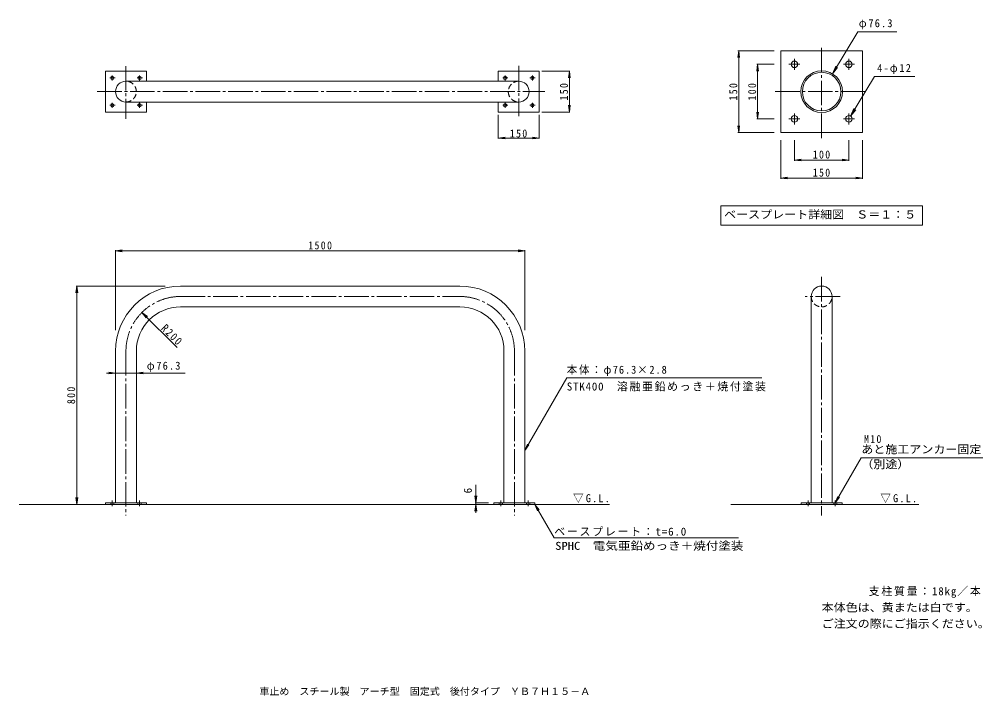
# Model space of a CAD drawing. Units: millimetres at full size, with parts at other scales. Extents: x -1748 to 1783, y -1358 to 1121.
import ezdxf
from ezdxf.enums import TextEntityAlignment as Align

# ---------------------------------------------------------------- set-up
doc = ezdxf.new("R2010")
doc.units = ezdxf.units.MM
doc.header["$LTSCALE"] = 10
doc.linetypes.add('CHAIN2', pattern=[12, 9, -1, 1, -1])
doc.linetypes.add('DASHED2', pattern=[3, 2, -1])
for name, color, linetype, lineweight in [('A-0', 7, 'CHAIN2', 9), ('A-2', 3, 'Continuous', 9), ('A-4', 7, 'Continuous', 9), ('A-5', 7, 'Continuous', 9), ('C-0', 7, 'CHAIN2', 9), ('C-2', 3, 'Continuous', 9), ('C-4', 7, 'Continuous', 9), ('C-5', 7, 'Continuous', 9), ('C-E', 6, 'Continuous', 5)]:
    doc.layers.add(name, color=color, linetype=linetype, lineweight=lineweight)
doc.layers.add('F-5_F-5ﾚｲﾔ', color=2, linetype='Continuous')
doc.styles.add('ＭＳ ゴシック', font='')
doc.styles.get('ＭＳ ゴシック').set_extended_font_data('MS Gothic')

msp = doc.modelspace()

# ---------------------------------------------------------------- linework, layer by layer
at = {"layer": 'A-0'}
for p, q in [((1192.55, 686.11), (1192.55, 1026.11)), ((1072.55, 956.11), (1112.55, 956.11)), ((1092.55, 936.11), (1092.55, 976.11)), ((1272.55, 956.11), (1312.55, 956.11)), ((1292.55, 936.11), (1292.55, 976.11)), ((1022.55, 856.11), (1362.55, 856.11)), ((1072.55, 756.11), (1112.55, 756.11)), ((1092.55, 736.11), (1092.55, 776.11)), ((1272.55, 756.11), (1312.55, 756.11)), ((1292.55, 736.11), (1292.55, 776.11))]:
    msp.add_line(p, q, dxfattribs=at)
at = {"layer": 'A-2'}
for p, q in [((1342.55, 706.11), (1342.55, 1006.11)), ((1042.55, 706.11), (1342.55, 706.11))]:
    msp.add_line(p, q, dxfattribs=at)
msp.add_lwpolyline([(1342.55, 1006.11), (1042.55, 1006.11), (1042.55, 706.11)], dxfattribs=at)
for centre, radius in [((1092.55, 956.11), 12), ((1292.55, 956.11), 12), ((1192.55, 856.11), 76.3), ((1192.55, 856.11), 70.7), ((1092.55, 756.11), 12), ((1292.55, 756.11), 12)]:
    msp.add_circle(centre, radius, dxfattribs=at)
at = {"layer": 'A-4'}
for p, q in [((888.61, 1006.11), (885.35, 981.33)), ((885.61, 1006.11), (1018.85, 1006.11)), ((888.61, 1006.11), (891.87, 981.33)), ((957.72, 956.11), (954.45, 931.33)), ((954.72, 956.11), (1018.85, 956.11)), ((957.72, 956.11), (960.98, 931.33)), ((957.72, 756.11), (960.98, 780.9)), ((954.72, 756.11), (1018.85, 756.11)), ((888.61, 706.11), (891.87, 730.9)), ((885.61, 706.11), (1018.85, 706.11)), ((1042.55, 536.24), (1042.55, 677.81)), ((1092.55, 602.42), (1092.55, 677.81)), ((1292.55, 602.42), (1292.55, 677.81)), ((1342.55, 536.24), (1342.55, 677.81)), ((1092.55, 605.42), (1117.34, 608.68)), ((1092.55, 605.42), (1117.34, 602.16)), ((1292.55, 605.42), (1267.77, 608.68)), ((1042.55, 539.24), (1067.34, 542.5)), ((1042.55, 539.24), (1067.34, 535.98)), ((1342.55, 539.24), (1317.77, 542.5))]:
    msp.add_line(p, q, dxfattribs=at)
for points in [[(888.61, 1006.11), (888.61, 706.11), (885.35, 730.9)], [(957.72, 956.11), (957.72, 756.11), (954.45, 780.9)], [(1092.55, 605.42), (1292.55, 605.42), (1267.77, 602.16)], [(1042.55, 539.24), (1342.55, 539.24), (1317.77, 535.98)]]:
    msp.add_lwpolyline(points, dxfattribs=at)
at = {"layer": 'A-5'}
for p, q in [((1325.24, 1075.52), (1232.04, 921.4)), ((1468.35, 1075.52), (1325.24, 1075.52)), ((1232.04, 921.4), (1244.08, 948.88)), ((1232.04, 921.4), (1250.78, 944.83)), ((1386.42, 911.31), (1298.76, 766.38)), ((1386.42, 911.31), (1534.33, 911.31)), ((1298.76, 766.38), (1310.8, 793.86)), ((1298.76, 766.38), (1317.51, 789.81)), ((822.48, 437.23), (1562.63, 437.23)), ((822.48, 437.23), (822.48, 367.23)), ((1562.63, 437.23), (1562.63, 367.23)), ((822.48, 367.23), (1562.63, 367.23))]:
    msp.add_line(p, q, dxfattribs=at)
at = {"layer": 'C-0'}
for p, q in [((-1357.31, 949.85), (-1357.31, 755.86)), ((82.19, 950.72), (82.19, 766.14)), ((-1415.96, 906.11), (-1396.84, 906.11)), ((-1407.31, 896.6), (-1407.31, 915.49)), ((-1315.96, 906.11), (-1296.84, 906.11)), ((-1307.31, 896.6), (-1307.31, 915.49)), ((23.54, 906.11), (42.66, 906.11)), ((32.19, 896.6), (32.19, 915.49)), ((123.54, 906.11), (142.66, 906.11)), ((132.19, 896.6), (132.19, 915.49)), ((-1462.21, 856.11), (178.44, 856.11)), ((-1407.31, 796.6), (-1407.31, 815.49)), ((-1307.31, 796.6), (-1307.31, 815.49)), ((32.19, 796.6), (32.19, 815.49)), ((132.19, 796.6), (132.19, 815.49)), ((-1415.96, 806.11), (-1396.84, 806.11)), ((-1315.96, 806.11), (-1296.84, 806.11)), ((23.54, 806.11), (42.66, 806.11)), ((123.54, 806.11), (142.66, 806.11)), ((1192.55, 177.28), (1192.55, -697.39)), ((-1157.26, 105.4), (-133.56, 105.4)), ((1259.89, 105.4), (1132.38, 105.4)), ((-1357.26, -94.6), (-1357.26, -697.39)), ((66.44, -94.6), (66.44, -697.39)), ((-1407.26, -642.61), (-1407.26, -662.62)), ((-1307.22, -642.61), (-1307.22, -662.62)), ((16.44, -642.61), (16.44, -662.62)), ((116.48, -642.61), (116.48, -662.62)), ((1142.55, -642.61), (1142.55, -662.62)), ((1242.6, -642.61), (1242.6, -662.62))]:
    msp.add_line(p, q, dxfattribs=at)
at = {"layer": 'C-0', "color": 3, "linetype": 'Continuous'}
for p, q in [((-1432.31, -650.45), (-1432.26, -650.45)), ((-8.61, -650.45), (-8.56, -650.45)), ((1117.51, -650.45), (1117.55, -650.45))]:
    msp.add_line(p, q, dxfattribs=at)
at = {"layer": 'C-0'}
for centre, start, end in [((-1157.26, -94.6), 90, 180), ((-133.56, -94.6), 0, 90)]:
    msp.add_arc(centre, 200, start, end, dxfattribs=at)
at = {"layer": 'C-2'}
for p, q in [((-1282.31, 894.26), (-1282.31, 931.11)), ((157.19, 931.11), (7.19, 931.11)), ((7.19, 931.11), (7.19, 894.26)), ((157.19, 781.11), (157.19, 931.11)), ((-1357.31, 894.26), (82.19, 894.26)), ((-1357.31, 817.96), (82.19, 817.96)), ((-1282.31, 781.11), (-1282.31, 817.96)), ((7.19, 817.96), (7.19, 781.11)), ((7.19, 781.11), (157.19, 781.11)), ((-1157.26, 143.55), (-133.56, 143.55)), ((1154.4, 105.4), (1154.4, -650.45)), ((1230.7, 105.4), (1230.7, -650.45)), ((-1157.26, 67.25), (-133.56, 67.25)), ((-1395.41, -94.6), (-1395.41, -650.45)), ((-1319.11, -94.6), (-1319.11, -650.45)), ((28.29, -94.6), (28.29, -650.45)), ((104.59, -94.6), (104.59, -650.45)), ((-1432.31, -656.45), (-1432.31, -650.45)), ((-1282.26, -650.45), (-1432.26, -650.45)), ((-1282.26, -650.45), (-1282.26, -656.45)), ((-8.61, -656.45), (-8.61, -650.45)), ((141.44, -650.45), (-8.56, -650.45)), ((141.44, -650.45), (141.44, -656.45)), ((1117.51, -656.45), (1117.51, -650.45)), ((1267.55, -650.45), (1117.55, -650.45)), ((1267.55, -650.45), (1267.55, -656.45))]:
    msp.add_line(p, q, dxfattribs=at)
at = {"layer": 'C-2', "linetype": 'DASHED2'}
for p, q in [((-1413.26, -650.45), (-1413.26, -656.45)), ((-1401.26, -650.45), (-1401.26, -656.45)), ((-1313.22, -650.45), (-1313.22, -656.45)), ((-1301.22, -650.45), (-1301.22, -656.45)), ((10.44, -650.45), (10.44, -656.45)), ((22.44, -650.45), (22.44, -656.45)), ((110.48, -650.45), (110.48, -656.45)), ((122.48, -650.45), (122.48, -656.45)), ((1136.55, -650.45), (1136.55, -656.45)), ((1148.55, -650.45), (1148.55, -656.45)), ((1236.6, -650.45), (1236.6, -656.45)), ((1248.6, -650.45), (1248.6, -656.45))]:
    msp.add_line(p, q, dxfattribs=at)
at = {"layer": 'C-2'}
msp.add_lwpolyline([(-1282.31, 931.11), (-1432.31, 931.11), (-1432.31, 781.11), (-1282.31, 781.11)], dxfattribs=at)
for centre in [(-1407.31, 906.11), (-1307.31, 906.11), (32.19, 906.11), (132.19, 906.11), (-1407.31, 806.11), (-1307.31, 806.11), (32.19, 806.11), (132.19, 806.11)]:
    msp.add_circle(centre, 6, dxfattribs=at)
for centre, radius, start, end in [((-1357.31, 856.11), 38.15, 90, 270), ((82.19, 856.11), 38.15, 270, 90), ((-1157.26, -94.6), 238.15, 90, 180), ((-133.56, -94.6), 238.15, 0, 90), ((1192.55, 105.4), 38.15, 0, 180), ((-1157.26, -94.6), 161.85, 90, 180), ((-133.56, -94.6), 161.85, 0, 90)]:
    msp.add_arc(centre, radius, start, end, dxfattribs=at)
at = {"layer": 'C-2', "linetype": 'DASHED2'}
for centre, start, end in [((-1357.31, 856.11), 270, 90), ((82.19, 856.11), 90, 270), ((1192.55, 105.4), 180.14683, 0)]:
    msp.add_arc(centre, 38.15, start, end, dxfattribs=at)
at = {"layer": 'C-4'}
for p, q in [((269.55, 931.11), (167.19, 931.11)), ((268.05, 931.11), (268.05, 781.11)), ((269.55, 781.11), (167.19, 781.11)), ((7.19, 684.43), (7.19, 771.11)), ((157.19, 684.43), (157.19, 771.11)), ((7.19, 685.93), (157.19, 685.93)), ((-1395.41, 272.62), (-1370.63, 275.88)), ((-1395.41, 275.62), (-1395.41, -18.39)), ((-1395.41, 272.62), (-1370.63, 269.36)), ((-1395.41, 272.62), (104.59, 272.62)), ((104.59, 272.62), (79.8, 275.88)), ((104.59, 272.62), (79.8, 269.36)), ((104.59, 275.62), (104.59, -18.39)), ((-1537.14, 143.55), (-1540.41, 118.76)), ((-1540.14, 143.55), (-1214.15, 143.55)), ((-1537.14, -656.45), (-1537.14, 143.55)), ((-1537.14, 143.55), (-1533.88, 118.76)), ((-1170.16, -81.85), (-1298.71, 46.79)), ((-1298.71, 46.79), (-1278.89, 31.56)), ((-1298.71, 46.79), (-1283.5, 26.95)), ((-1395.41, -175.28), (-1429.11, -175.28)), ((-1395.41, -175.28), (-1420.2, -172.02)), ((-1395.41, -175.28), (-1420.2, -178.54)), ((-1319.11, -175.28), (-1395.41, -175.28)), ((-1319.11, -175.28), (-1294.33, -172.02)), ((-1319.11, -175.28), (-1294.33, -178.54)), ((-1319.11, -175.28), (-1139.83, -175.28)), ((-74.94, -650.45), (-74.94, -584.74)), ((-1537.14, -656.45), (-1540.41, -631.67)), ((-1537.14, -656.45), (-1533.88, -631.67)), ((-74.94, -650.45), (-78.2, -625.66)), ((-74.94, -650.45), (-71.68, -625.66)), ((-74.94, -656.45), (-78.2, -681.24)), ((-77.94, -650.45), (-28.61, -650.45)), ((-74.94, -650.45), (-74.94, -656.45)), ((-74.94, -656.45), (-71.68, -681.24)), ((-74.94, -656.45), (-74.94, -687.02))]:
    msp.add_line(p, q, dxfattribs=at)
at = {"layer": 'C-4', "linetype": 'CHAIN2'}
for p, q in [((268.05, 931.11), (264.79, 906.33)), ((268.05, 931.11), (271.31, 906.33)), ((268.05, 781.11), (264.79, 805.9)), ((268.05, 781.11), (271.31, 805.9)), ((7.19, 685.93), (31.98, 689.19)), ((7.19, 685.93), (31.98, 682.67)), ((157.19, 685.93), (132.4, 689.19)), ((157.19, 685.93), (132.4, 682.67))]:
    msp.add_line(p, q, dxfattribs=at)
at = {"layer": 'C-5'}
for p, q in [((104.59, -458.63), (258.51, -192.62)), ((258.51, -192.62), (973.51, -192.62)), ((104.59, -458.63), (114.15, -435.53)), ((104.59, -458.63), (119.81, -438.79)), ((1242.6, -650.45), (1337.9, -485.38)), ((1337.9, -485.38), (1782.9, -485.38)), ((1242.6, -650.45), (1252.17, -627.35)), ((1242.6, -650.45), (1257.82, -630.62)), ((212.35, -779.28), (141.44, -656.45)), ((141.44, -656.45), (156.66, -676.29)), ((141.44, -656.45), (151, -679.55)), ((212.35, -779.28), (887.83, -779.28))]:
    msp.add_line(p, q, dxfattribs=at)
at = {"layer": 'C-E'}
for p, q in [((-1748.3, -656.45), (414.6, -656.45)), ((859.5, -656.45), (1548.21, -656.45))]:
    msp.add_line(p, q, dxfattribs=at)

# ---------------------------------------------------------------- texts
at = {"layer": 'A-4', "color": 2, "char_height": 29.33, "attachment_point": 7, "rotation": 90, "style": 'ＭＳ ゴシック'}
for s, insert in [('\\T1.27;\\W0.9;150', (883.61, 823.61)), ('\\T1.27;\\W0.9;100', (952.72, 823.61))]:
    msp.add_mtext(s, dxfattribs=dict(at, insert=insert))
at = {"layer": 'A-4', "color": 2, "char_height": 29.33, "attachment_point": 7, "style": 'ＭＳ ゴシック'}
for s, insert in [('\\T1.27;\\W0.9;100', (1160.05, 610.42)), ('\\T1.27;\\W0.9;150', (1160.05, 544.24))]:
    msp.add_mtext(s, dxfattribs=dict(at, insert=insert))
at = {"layer": 'A-5', "color": 2, "style": 'ＭＳ ゴシック', "width": 1.1}
msp.add_text('ベースプレート詳細図\u3000Ｓ＝１：５', height=29.33, dxfattribs=at).set_placement((835.05, 382.23), align=Align.BOTTOM_LEFT)
at = {"layer": 'A-5', "color": 2, "char_height": 29.33, "attachment_point": 7, "style": 'ＭＳ ゴシック'}
for s, insert in [('\\T1.22;\\W0.95;φ76.3', (1328.68, 1084.26)), ('\\T1.22;\\W0.95;4-φ12', (1396.07, 920.06))]:
    msp.add_mtext(s, dxfattribs=dict(at, insert=insert))
at = {"layer": 'C-4', "color": 2, "style": 'ＭＳ ゴシック'}
msp.add_text('6', height=29.33, rotation=90, dxfattribs=at).set_placement((-80.94, -616.03), align=Align.BOTTOM_LEFT)
at = {"layer": 'C-4', "color": 2, "char_height": 29.33, "attachment_point": 7, "style": 'ＭＳ ゴシック'}
for s, insert, rotation in [('\\T1.27;\\W0.9;150', (263.03, 823.61), 90), ('\\T1.28;\\W0.9;R200', (-1230.97, -14.01), 315), ('\\T1.27;\\W0.9;800', (-1543.14, -288.95), 90)]:
    msp.add_mtext(s, dxfattribs=dict(at, insert=insert, rotation=rotation))
for s, insert in [('\\T1.27;\\W0.9;150', (49.69, 687.64)), ('\\T1.28;\\W0.9;1500', (-689.16, 277.62)), ('\\T1.22;\\W0.95;φ76.3', (-1281.08, -170.82))]:
    msp.add_mtext(s, dxfattribs=dict(at, insert=insert))
at = {"layer": 'C-5', "color": 2, "style": 'ＭＳ ゴシック'}
for s, width, p in [('あと施工アンカー固定', 1.1, (1337.9, -478.38)), ('（別途）', 1.1, (1337.9, -533.17)), ('SPHC\u3000電気亜鉛めっき＋焼付塗装', 1.15, (216, -831.98))]:
    msp.add_text(s, height=29.33, dxfattribs=dict(at, width=width)).set_placement(p, align=Align.BOTTOM_LEFT)
at = {"layer": 'C-5', "color": 2, "char_height": 29.33, "attachment_point": 7, "style": 'ＭＳ ゴシック'}
for s, insert in [('\\T1.18;\\W0.95;本体：φ76.3×2.8', (258.51, -185.62)), ('\\T1.15;STK400\u3000溶融亜鉛めっき＋焼付塗装', (258.51, -242.69)), ('\\T1.27;\\W0.9;M10', (1347.81, -432.05)), ('\\T1.22;\\W0.95;▽G.L.', (281.61, -651.23)), ('\\T1.22;\\W0.95;▽G.L.', (1407.72, -651.23)), ('\\T1.16;ベースプレート：t=6.0', (212.35, -772.28))]:
    msp.add_mtext(s, dxfattribs=dict(at, insert=insert))
at = {"layer": 'F-5_F-5ﾚｲﾔ', "style": 'ＭＳ ゴシック'}
for s, height, width, p in [('本体色は、黄または白です。', 29.33, 1.1, (1192.64, -1057.84)), ('ご注文の際にご指示ください。', 29.33, 1.1, (1192.64, -1117.31)), ('車止め\u3000スチール製\u3000アーチ型\u3000固定式\u3000後付タイプ\u3000ＹＢ７Ｈ１５－Ａ', 25.66, 1.05, (-868.5, -1362.41))]:
    msp.add_text(s, height=height, dxfattribs=dict(at, width=width)).set_placement(p, align=Align.BOTTOM_LEFT)
at = {"layer": 'F-5_F-5ﾚｲﾔ', "insert": (1364.84, -999.01), "char_height": 29.33, "attachment_point": 7, "style": 'ＭＳ ゴシック'}
msp.add_mtext('\\T1.16;支柱質量：18kg／本', dxfattribs=at)

doc.saveas('drawing.dxf')
